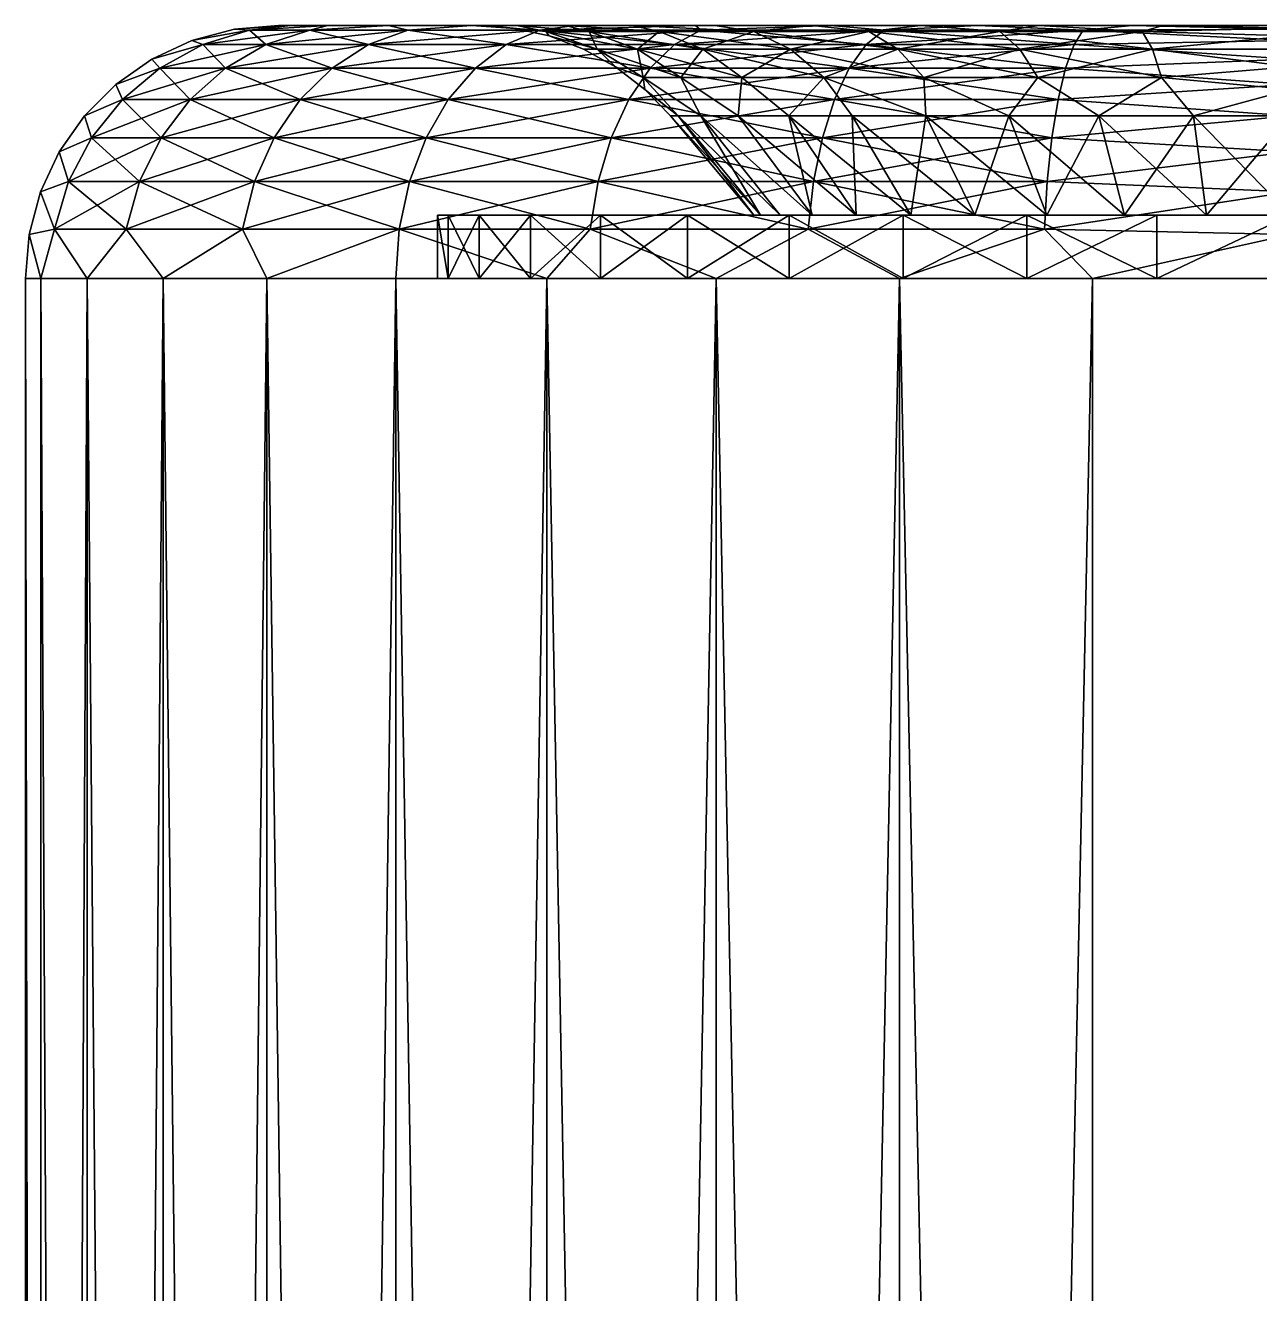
# Model space of a CAD drawing. Extents: x -1.32 to 1.32, y 0 to 4.8.
# Drawn here: x -1.325 to -1.1299, y 4.2995 to 4.5 of the extents above; entities that cross this region are included whole.
import ezdxf

# ---------------------------------------------------------------- set-up
doc = ezdxf.new("R2010")
doc.units = 0
doc.layers.add('_ncl1_2', color=23, linetype='CONTINUOUS')
doc.layers.add('_ncl1_3', color=250, linetype='CONTINUOUS')

msp = doc.modelspace()

# ---------------------------------------------------------------- meshes
at = {"layer": '_ncl1_2', "color": 23}
mesh = msp.add_polyface(dxfattribs=at)
corners = [(-1.285, 4.5, -0.66), (-1.291946, 4.499392, -0.66), (-1.28303, 4.5, -0.68503), (-1.298681, 4.497588, -0.66), (-1.305, 4.494641, -0.66), (-1.296939, 4.496955, -0.694201), (-1.289579, 4.499231, -0.692737), (-1.310712, 4.490642, -0.66), (-1.303721, 4.493259, -0.69555), (-1.315642, 4.485712, -0.66), (-1.309666, 4.488284, -0.696732), (-1.28003, 4.499231, -0.724216), (-1.286963, 4.496955, -0.727087), (-1.293352, 4.493259, -0.729734), (-1.298952, 4.488284, -0.732053), (-1.276513, 4.493259, -0.761238), (-1.281553, 4.488284, -0.764605), (-1.291946, 4.499392, 0.66), (-1.298681, 4.497588, 0.66), (-1.305, 4.494641, 0.66), (-1.310712, 4.490642, 0.66), (-1.315642, 4.485712, 0.66), (-1.285, 4.5, 0.66), (-1.28303, 4.5, 0.68503), (-1.289579, 4.499231, 0.692737), (-1.296939, 4.496955, 0.694201), (-1.303721, 4.493259, 0.69555), (-1.309666, 4.488284, 0.696732), (-1.286963, 4.496955, 0.727087), (-1.276513, 4.493259, 0.761238), (-1.293352, 4.493259, 0.729734), (-1.281553, 4.488284, 0.764605), (-1.298952, 4.488284, 0.732053), (-1.28003, 4.499231, 0.724216)]
mesh.append_faces([[corners[k] for k in face] for face in [(0, 1, 2), (3, 4, 5), (2, 1, 6), (6, 3, 5), (4, 7, 8), (5, 4, 8), (1, 3, 6), (7, 9, 10), (8, 7, 10), (5, 11, 6), (11, 5, 12), (8, 12, 5), (12, 8, 13), (10, 13, 8), (13, 10, 14), (14, 15, 13), (15, 14, 16), (1, 0, 17), (3, 1, 18), (4, 3, 19), (7, 4, 20), (21, 7, 20), (20, 4, 19), (19, 3, 18), (18, 1, 17), (17, 0, 22), (17, 22, 23), (24, 17, 23), (19, 18, 25), (20, 19, 26), (21, 20, 27), (25, 18, 24), (27, 20, 26), (18, 17, 24), (26, 19, 25), (28, 29, 30), (30, 31, 32), (28, 24, 33), (24, 28, 25), (30, 25, 28), (25, 30, 26), (32, 26, 30), (26, 32, 27)]], dxfattribs={"color": 23})
mesh = msp.add_polyface(dxfattribs=at)
corners = [(-1.252068, 4.5, 0.680126), (-1.277169, 4.5, 0.709443), (-1.28303, 4.5, 0.68503), (-1.28303, 4.5, -0.68503), (-1.247356, 4.5, -0.699756), (-1.252068, 4.5, -0.680126), (-1.285, 4.5, -0.66), (-1.253652, 4.5, -0.66), (-1.253652, 4.5, 0.66), (-1.23963, 4.5, -0.718407), (-1.277169, 4.5, -0.709443), (-1.267561, 4.5, -0.732638), (-1.247356, 4.5, 0.699756), (-1.285, 4.5, 0.66), (-1.267561, 4.5, 0.732638), (-1.254443, 4.5, -0.754046), (-1.264524, 4.499231, -0.753227), (-1.28003, 4.499231, -0.724216), (-1.243655, 4.499231, -0.778655), (-1.289579, 4.499231, -0.692737), (-1.286963, 4.496955, -0.727087), (-1.270763, 4.496955, -0.757396), (-1.248961, 4.496955, -0.783961), (-1.293352, 4.493259, -0.729734), (-1.276513, 4.493259, -0.761238), (-1.253851, 4.493259, -0.788851), (-1.281553, 4.488284, -0.764605), (-1.258137, 4.488284, -0.793137), (-1.289579, 4.499231, 0.692737), (-1.28003, 4.499231, 0.724216), (-1.264524, 4.499231, 0.753227), (-1.254443, 4.5, 0.754046), (-1.243655, 4.499231, 0.778655), (-1.248961, 4.496955, 0.783961), (-1.270763, 4.496955, 0.757396), (-1.286963, 4.496955, 0.727087), (-1.253851, 4.493259, 0.788851), (-1.276513, 4.493259, 0.761238), (-1.258137, 4.488284, 0.793137), (-1.281553, 4.488284, 0.764605), (-1.293352, 4.493259, 0.729734)]
mesh.append_faces([[corners[k] for k in face] for face in [(0, 1, 2), (3, 4, 5), (6, 5, 7), (6, 7, 8), (9, 4, 10), (5, 6, 3), (4, 3, 10), (9, 10, 11), (0, 12, 1), (8, 0, 2), (6, 8, 13), (12, 14, 1), (8, 2, 13), (15, 11, 16), (11, 10, 17), (18, 15, 16), (10, 3, 19), (16, 11, 17), (17, 10, 19), (20, 16, 17), (16, 20, 21), (21, 18, 16), (18, 21, 22), (23, 21, 20), (21, 23, 24), (24, 22, 21), (22, 24, 25), (26, 25, 24), (25, 26, 27), (28, 1, 29), (29, 14, 30), (1, 14, 29), (2, 1, 28), (14, 31, 30), (30, 31, 32), (30, 33, 34), (34, 29, 30), (29, 34, 35), (36, 34, 33), (34, 36, 37), (38, 37, 36), (37, 38, 39), (37, 35, 34), (39, 40, 37)]], dxfattribs={"color": 23})
mesh = msp.add_polyface(dxfattribs=at)
corners = [(-1.229082, 4.5, -0.73562), (-1.23963, 4.5, -0.718407), (-1.267561, 4.5, -0.732638), (-1.254443, 4.5, -0.754046), (-1.215971, 4.5, -0.750971), (-1.238137, 4.5, -0.773137), (-1.23963, 4.5, 0.718407), (-1.229082, 4.5, 0.73562), (-1.254443, 4.5, 0.754046), (-1.247356, 4.5, 0.699756), (-1.267561, 4.5, 0.732638), (-1.238137, 4.5, 0.773137), (-1.243655, 4.499231, -0.778655), (-1.248961, 4.496955, -0.783961), (-1.218227, 4.499231, -0.799524), (-1.253851, 4.493259, -0.788851), (-1.222396, 4.496955, -0.805763), (-1.258137, 4.488284, -0.793137), (-1.226238, 4.493259, -0.811513), (-1.229605, 4.488284, -0.816553), (-1.243655, 4.499231, 0.778655), (-1.222396, 4.496955, 0.805763), (-1.248961, 4.496955, 0.783961), (-1.226238, 4.493259, 0.811513), (-1.253851, 4.493259, 0.788851), (-1.229605, 4.488284, 0.816553), (-1.258137, 4.488284, 0.793137), (-1.264524, 4.499231, 0.753227), (-1.247356, 4.5, -0.699756), (-1.235861, 4.499052, -0.70592), (-1.253652, 4.5, -0.66), (-1.252068, 4.5, -0.680126), (-1.247855, 4.499578, -0.66), (-1.242689, 4.499052, -0.68341), (-1.2346, 4.496252, -0.681801), (-1.236748, 4.496252, -0.66), (-1.24218, 4.49832, -0.66), (-1.228241, 4.496252, -0.702764), (-1.231672, 4.49342, -0.66), (-1.236748, 4.496252, 0.66), (-1.24218, 4.49832, 0.66), (-1.247855, 4.499578, 0.66), (-1.253652, 4.5, 0.66), (-1.2346, 4.496252, 0.681801), (-1.242689, 4.499052, 0.68341), (-1.252068, 4.5, 0.680126), (-1.235861, 4.499052, 0.70592)]
mesh.append_faces([[corners[k] for k in face] for face in [(0, 1, 2), (0, 2, 3), (4, 3, 5), (6, 7, 8), (9, 6, 10), (7, 11, 8), (6, 8, 10), (12, 5, 3), (13, 14, 12), (15, 16, 13), (17, 18, 15), (18, 17, 19), (8, 11, 20), (20, 21, 22), (22, 23, 24), (25, 24, 23), (24, 25, 26), (22, 27, 20), (28, 1, 29), (30, 31, 32), (32, 31, 33), (33, 28, 29), (34, 35, 36), (36, 32, 33), (31, 28, 33), (34, 36, 33), (33, 37, 34), (37, 33, 29), (35, 38, 39), (36, 35, 40), (32, 36, 41), (30, 32, 42), (42, 32, 41), (41, 36, 40), (40, 35, 39), (40, 39, 43), (41, 40, 44), (42, 41, 45), (45, 41, 44), (9, 45, 44), (46, 9, 44), (44, 40, 43), (6, 9, 46), (43, 46, 44)]], dxfattribs={"color": 23})
mesh = msp.add_polyface(dxfattribs=at)
corners = [(-1.215971, 4.5, -0.750971), (-1.229082, 4.5, -0.73562), (-1.254443, 4.5, -0.754046), (-1.229082, 4.5, 0.73562), (-1.215971, 4.5, 0.750971), (-1.238137, 4.5, 0.773137), (-1.219046, 4.5, 0.789443), (-1.219046, 4.5, -0.789443), (-1.238137, 4.5, -0.773137), (-1.243655, 4.499231, -0.778655), (-1.218227, 4.499231, -0.799524), (-1.248961, 4.496955, -0.783961), (-1.222396, 4.496955, -0.805763), (-1.253851, 4.493259, -0.788851), (-1.226238, 4.493259, -0.811513), (-1.243655, 4.499231, 0.778655), (-1.218227, 4.499231, 0.799524), (-1.222396, 4.496955, 0.805763), (-1.226238, 4.493259, 0.811513), (-1.248961, 4.496955, 0.783961), (-1.224772, 4.499052, -0.726665), (-1.209849, 4.499052, -0.744849), (-1.231672, 4.49342, -0.66), (-1.236748, 4.496252, -0.66), (-1.2346, 4.496252, -0.681801), (-1.221804, 4.485712, -0.675332), (-1.22706, 4.489881, -0.66), (-1.227298, 4.491734, -0.680348), (-1.221362, 4.491734, -0.699915), (-1.218214, 4.485712, -0.690287), (-1.23963, 4.5, -0.718407), (-1.235861, 4.499052, -0.70592), (-1.228241, 4.496252, -0.702764), (-1.211724, 4.491734, -0.717947), (-1.217915, 4.496252, -0.722084), (-1.223011, 4.485712, -0.66), (-1.22706, 4.489881, 0.66), (-1.231672, 4.49342, 0.66), (-1.236748, 4.496252, 0.66), (-1.227298, 4.491734, 0.680348), (-1.221804, 4.485712, 0.675332), (-1.2346, 4.496252, 0.681801), (-1.209849, 4.499052, 0.744849), (-1.224772, 4.499052, 0.726665), (-1.218214, 4.485712, 0.690287), (-1.221362, 4.491734, 0.699915), (-1.23963, 4.5, 0.718407), (-1.235861, 4.499052, 0.70592), (-1.217915, 4.496252, 0.722084), (-1.228241, 4.496252, 0.702764)]
mesh.append_faces([[corners[k] for k in face] for face in [(0, 1, 2), (3, 4, 5), (4, 6, 5), (7, 8, 9), (10, 7, 9), (10, 11, 12), (12, 13, 14), (15, 5, 6), (15, 6, 16), (17, 15, 16), (18, 19, 17), (20, 1, 21), (22, 23, 24), (25, 26, 27), (27, 22, 24), (26, 22, 27), (28, 29, 27), (30, 1, 20), (31, 30, 20), (24, 28, 27), (28, 24, 32), (32, 33, 28), (33, 32, 34), (31, 34, 32), (34, 31, 20), (26, 35, 36), (22, 26, 37), (38, 22, 37), (37, 26, 36), (39, 36, 40), (37, 36, 39), (38, 37, 41), (42, 3, 43), (41, 37, 39), (39, 44, 45), (40, 44, 39), (3, 46, 43), (43, 46, 47), (45, 48, 49), (49, 39, 45), (39, 49, 41), (43, 49, 48), (49, 43, 47), (47, 41, 49)]], dxfattribs={"color": 23})
mesh = msp.add_polyface(dxfattribs=at)
corners = [(-1.20062, 4.5, -0.764082), (-1.215971, 4.5, -0.750971), (-1.238137, 4.5, -0.773137), (-1.183407, 4.5, -0.77463), (-1.219046, 4.5, -0.789443), (-1.197638, 4.5, -0.802561), (-1.215971, 4.5, 0.750971), (-1.20062, 4.5, 0.764082), (-1.219046, 4.5, 0.789443), (-1.197638, 4.5, 0.802561), (-1.189216, 4.499231, -0.81503), (-1.218227, 4.499231, -0.799524), (-1.222396, 4.496955, -0.805763), (-1.192087, 4.496955, -0.821963), (-1.226238, 4.493259, -0.811513), (-1.194734, 4.493259, -0.828352), (-1.229605, 4.488284, -0.816553), (-1.197053, 4.488284, -0.833952), (-1.218227, 4.499231, 0.799524), (-1.189216, 4.499231, 0.81503), (-1.192087, 4.496955, 0.821963), (-1.222396, 4.496955, 0.805763), (-1.194734, 4.493259, 0.828352), (-1.226238, 4.493259, 0.811513), (-1.197053, 4.488284, 0.833952), (-1.229605, 4.488284, 0.816553), (-1.209849, 4.499052, -0.744849), (-1.191665, 4.499052, -0.759772), (-1.229082, 4.5, -0.73562), (-1.198753, 4.491734, -0.733753), (-1.204292, 4.485712, -0.717609), (-1.211724, 4.491734, -0.717947), (-1.212328, 4.485712, -0.704496), (-1.221362, 4.491734, -0.699915), (-1.217915, 4.496252, -0.722084), (-1.204017, 4.496252, -0.739017), (-1.224772, 4.499052, -0.726665), (-1.187084, 4.496252, -0.752915), (-1.191665, 4.499052, 0.759772), (-1.209849, 4.499052, 0.744849), (-1.229082, 4.5, 0.73562), (-1.218214, 4.485712, 0.690287), (-1.212328, 4.485712, 0.704496), (-1.221362, 4.491734, 0.699915), (-1.204292, 4.485712, 0.717609), (-1.211724, 4.491734, 0.717947), (-1.198753, 4.491734, 0.733753), (-1.204017, 4.496252, 0.739017), (-1.217915, 4.496252, 0.722084), (-1.224772, 4.499052, 0.726665)]
mesh.append_faces([[corners[k] for k in face] for face in [(0, 1, 2), (3, 0, 4), (0, 2, 4), (3, 4, 5), (6, 7, 8), (7, 9, 8), (10, 5, 11), (5, 4, 11), (12, 10, 11), (10, 12, 13), (14, 13, 12), (13, 14, 15), (16, 15, 14), (15, 16, 17), (8, 9, 18), (18, 9, 19), (18, 20, 21), (22, 21, 20), (21, 22, 23), (24, 23, 22), (23, 24, 25), (26, 0, 27), (1, 26, 28), (1, 0, 26), (29, 30, 31), (31, 32, 33), (34, 29, 31), (29, 34, 35), (36, 35, 34), (35, 36, 26), (26, 37, 35), (38, 7, 39), (6, 39, 7), (6, 40, 39), (41, 42, 43), (42, 44, 45), (43, 42, 45), (45, 44, 46), (47, 38, 39), (47, 45, 46), (45, 47, 48), (48, 43, 45), (39, 48, 47), (48, 39, 49)]], dxfattribs={"color": 23})
mesh = msp.add_polyface(dxfattribs=at)
corners = [(-1.20062, 4.5, 0.764082), (-1.183407, 4.5, 0.77463), (-1.197638, 4.5, 0.802561), (-1.164756, 4.5, 0.782356), (-1.174443, 4.5, 0.812169), (-1.164756, 4.5, -0.782356), (-1.183407, 4.5, -0.77463), (-1.197638, 4.5, -0.802561), (-1.174443, 4.5, -0.812169), (-1.157737, 4.499231, -0.824579), (-1.189216, 4.499231, -0.81503), (-1.192087, 4.496955, -0.821963), (-1.194734, 4.493259, -0.828352), (-1.159201, 4.496955, -0.831939), (-1.197053, 4.488284, -0.833952), (-1.16055, 4.493259, -0.838721), (-1.161732, 4.488284, -0.844666), (-1.189216, 4.499231, 0.81503), (-1.157737, 4.499231, 0.824579), (-1.159201, 4.496955, 0.831939), (-1.192087, 4.496955, 0.821963), (-1.16055, 4.493259, 0.838721), (-1.194734, 4.493259, 0.828352), (-1.161732, 4.488284, 0.844666), (-1.197053, 4.488284, 0.833952), (-1.218227, 4.499231, 0.799524), (-1.164915, 4.491734, -0.756362), (-1.169496, 4.485712, -0.747328), (-1.182947, 4.491734, -0.746724), (-1.182609, 4.485712, -0.739292), (-1.198753, 4.491734, -0.733753), (-1.20062, 4.5, -0.764082), (-1.191665, 4.499052, -0.759772), (-1.17092, 4.499052, -0.770861), (-1.204017, 4.496252, -0.739017), (-1.187084, 4.496252, -0.752915), (-1.167764, 4.496252, -0.763241), (-1.209849, 4.499052, -0.744849), (-1.17092, 4.499052, 0.770861), (-1.194304, 4.485712, 0.729304), (-1.182609, 4.485712, 0.739292), (-1.198753, 4.491734, 0.733753), (-1.169496, 4.485712, 0.747328), (-1.182947, 4.491734, 0.746724), (-1.164915, 4.491734, 0.756362), (-1.191665, 4.499052, 0.759772), (-1.167764, 4.496252, 0.763241), (-1.187084, 4.496252, 0.752915), (-1.204017, 4.496252, 0.739017)]
mesh.append_faces([[corners[k] for k in face] for face in [(0, 1, 2), (1, 3, 4), (5, 6, 7), (5, 7, 8), (1, 4, 2), (9, 8, 10), (8, 7, 10), (11, 9, 10), (12, 13, 11), (14, 15, 12), (15, 14, 16), (2, 4, 17), (17, 4, 18), (17, 19, 20), (20, 21, 22), (23, 22, 21), (22, 23, 24), (20, 25, 17), (26, 27, 28), (28, 29, 30), (31, 6, 32), (32, 6, 33), (6, 5, 33), (34, 28, 30), (28, 34, 35), (35, 26, 28), (26, 35, 36), (35, 37, 32), (32, 36, 35), (36, 32, 33), (3, 1, 38), (39, 40, 41), (40, 42, 43), (41, 40, 43), (43, 42, 44), (1, 0, 45), (38, 1, 45), (46, 43, 44), (43, 46, 47), (47, 41, 43), (41, 47, 48), (38, 47, 46), (47, 38, 45), (45, 48, 47)]], dxfattribs={"color": 23})
mesh = msp.add_polyface(dxfattribs=at)
corners = [(-1.164756, 4.5, 0.782356), (-1.145126, 4.5, 0.787068), (-1.15003, 4.5, 0.81803), (-1.145126, 4.5, -0.787068), (-1.164756, 4.5, -0.782356), (-1.174443, 4.5, -0.812169), (-1.125, 4.5, -0.788652), (-1.15003, 4.5, -0.81803), (-1.125, 4.5, 0.82), (-1.174443, 4.5, 0.812169), (-1.157737, 4.499231, -0.824579), (-1.125, 4.499392, -0.826946), (-1.125, 4.485712, -0.850642), (-1.125, 4.490642, -0.845712), (-1.161732, 4.488284, -0.844666), (-1.159201, 4.496955, -0.831939), (-1.125, 4.497588, -0.833681), (-1.16055, 4.493259, -0.838721), (-1.125, 4.494641, -0.84), (-1.192087, 4.496955, -0.821963), (-1.194734, 4.493259, -0.828352), (-1.125, 4.499392, 0.826946), (-1.157737, 4.499231, 0.824579), (-1.125, 4.497588, 0.833681), (-1.159201, 4.496955, 0.831939), (-1.125, 4.494641, 0.84), (-1.16055, 4.493259, 0.838721), (-1.125, 4.490642, 0.845712), (-1.125, 4.485712, 0.850642), (-1.161732, 4.488284, 0.844666), (-1.189216, 4.499231, 0.81503), (-1.192087, 4.496955, 0.821963), (-1.125, 4.499578, -0.782855), (-1.14841, 4.499052, -0.777689), (-1.146801, 4.496252, -0.7696), (-1.125, 4.49342, -0.766672), (-1.145348, 4.491734, -0.762298), (-1.17092, 4.499052, -0.770861), (-1.125, 4.49832, -0.77718), (-1.155287, 4.485712, -0.753214), (-1.164915, 4.491734, -0.756362), (-1.167764, 4.496252, -0.763241), (-1.125, 4.499578, 0.782855), (-1.14841, 4.499052, 0.777689), (-1.17092, 4.499052, 0.770861), (-1.145348, 4.491734, 0.762298), (-1.125, 4.49342, 0.766672), (-1.146801, 4.496252, 0.7696), (-1.169496, 4.485712, 0.747328), (-1.155287, 4.485712, 0.753214), (-1.164915, 4.491734, 0.756362), (-1.140332, 4.485712, 0.756804), (-1.125, 4.49832, 0.77718), (-1.167764, 4.496252, 0.763241)]
mesh.append_faces([[corners[k] for k in face] for face in [(0, 1, 2), (3, 4, 5), (6, 3, 7), (3, 5, 7), (1, 8, 2), (0, 2, 9), (10, 11, 7), (12, 13, 14), (15, 16, 10), (14, 13, 17), (17, 18, 15), (7, 5, 10), (10, 19, 15), (15, 20, 17), (2, 21, 22), (22, 23, 24), (24, 25, 26), (9, 2, 22), (27, 28, 29), (26, 27, 29), (24, 30, 22), (26, 31, 24), (3, 32, 33), (34, 35, 36), (4, 3, 33), (37, 4, 33), (33, 38, 34), (36, 39, 40), (41, 36, 40), (36, 41, 34), (37, 34, 41), (34, 37, 33), (42, 1, 43), (43, 0, 44), (45, 46, 47), (48, 49, 50), (49, 51, 45), (50, 49, 45), (1, 0, 43), (47, 52, 43), (47, 50, 45), (50, 47, 53), (43, 53, 47), (53, 43, 44)]], dxfattribs={"color": 23})
mesh = msp.add_polyface(dxfattribs=at)
corners = [(1.125, 4.5, -0.788652), (-1.125, 4.5, -0.788652), (-1.125, 4.5, -0.82), (-1.15003, 4.5, -0.81803), (-1.145126, 4.5, 0.787068), (-1.125, 4.5, 0.788652), (-1.125, 4.5, 0.82), (1.125, 4.5, 0.82), (-1.125, 4.485712, -0.850642), (1.125, 4.490642, -0.845712), (-1.125, 4.490642, -0.845712), (1.125, 4.494641, -0.84), (-1.125, 4.494641, -0.84), (1.125, 4.497588, -0.833681), (-1.125, 4.497588, -0.833681), (1.125, 4.499392, -0.826946), (-1.125, 4.499392, -0.826946), (1.125, 4.5, -0.82), (-1.159201, 4.496955, -0.831939), (-1.16055, 4.493259, -0.838721), (-1.157737, 4.499231, -0.824579), (1.125, 4.499392, 0.826946), (-1.125, 4.499392, 0.826946), (1.125, 4.497588, 0.833681), (-1.125, 4.497588, 0.833681), (1.125, 4.494641, 0.84), (-1.125, 4.494641, 0.84), (1.125, 4.490642, 0.845712), (-1.125, 4.490642, 0.845712), (-1.159201, 4.496955, 0.831939), (-1.15003, 4.5, 0.81803), (-1.16055, 4.493259, 0.838721), (-1.157737, 4.499231, 0.824579), (1.125, 4.499578, -0.782855), (-1.125, 4.499578, -0.782855), (1.125, 4.49832, -0.77718), (-1.125, 4.49832, -0.77718), (1.125, 4.496252, -0.771748), (-1.125, 4.496252, -0.771748), (1.125, 4.49342, -0.766672), (-1.125, 4.49342, -0.766672), (1.125, 4.489881, -0.76206), (-1.125, 4.489881, -0.76206), (-1.145348, 4.491734, -0.762298), (-1.140332, 4.485712, -0.756804), (-1.146801, 4.496252, -0.7696), (-1.14841, 4.499052, -0.777689), (-1.145126, 4.5, -0.787068), (-1.125, 4.485712, 0.758011), (1.125, 4.489881, 0.76206), (-1.125, 4.489881, 0.76206), (1.125, 4.49342, 0.766672), (-1.125, 4.49342, 0.766672), (1.125, 4.496252, 0.771748), (-1.125, 4.496252, 0.771748), (1.125, 4.49832, 0.77718), (-1.125, 4.49832, 0.77718), (1.125, 4.499578, 0.782855), (-1.125, 4.499578, 0.782855), (1.125, 4.5, 0.788652), (-1.146801, 4.496252, 0.7696), (-1.140332, 4.485712, 0.756804), (-1.145348, 4.491734, 0.762298), (-1.14841, 4.499052, 0.777689)]
mesh.append_faces([[corners[k] for k in face] for face in [(0, 1, 2), (1, 3, 2), (4, 5, 6), (5, 7, 6), (8, 9, 10), (10, 11, 12), (12, 13, 14), (14, 15, 16), (16, 17, 2), (16, 2, 3), (12, 14, 18), (10, 12, 19), (14, 16, 20), (6, 21, 22), (22, 23, 24), (24, 25, 26), (26, 27, 28), (24, 26, 29), (6, 22, 30), (26, 28, 31), (22, 24, 32), (1, 33, 34), (34, 35, 36), (36, 37, 38), (38, 39, 40), (40, 41, 42), (43, 42, 44), (40, 42, 43), (36, 38, 45), (34, 36, 46), (1, 34, 47), (38, 40, 45), (48, 49, 50), (50, 51, 52), (52, 53, 54), (54, 55, 56), (56, 57, 58), (58, 59, 5), (5, 4, 58), (60, 54, 56), (52, 54, 60), (61, 50, 62), (50, 52, 62), (56, 58, 63)]], dxfattribs={"color": 23})
mesh = msp.add_polyface(dxfattribs=at)
corners = [(-1.285689, 4.482223, -0.767369), (-1.258137, 4.488284, -0.793137), (-1.281553, 4.488284, -0.764605), (-1.261655, 4.482223, -0.796655), (-1.288762, 4.475307, -0.769422), (-1.264268, 4.475307, -0.799268), (-1.290655, 4.467804, -0.770687), (-1.265878, 4.467804, -0.800878), (-1.229605, 4.488284, -0.816553), (-1.232369, 4.482223, -0.820689), (-1.234422, 4.475307, -0.823762), (-1.197053, 4.488284, -0.833952), (-1.198957, 4.482223, -0.838548), (-1.235687, 4.467804, -0.825655), (-1.200371, 4.475307, -0.841963), (-1.229605, 4.488284, 0.816553), (-1.198957, 4.482223, 0.838548), (-1.232369, 4.482223, 0.820689), (-1.200371, 4.475307, 0.841963), (-1.234422, 4.475307, 0.823762), (-1.258137, 4.488284, 0.793137), (-1.261655, 4.482223, 0.796655), (-1.264268, 4.475307, 0.799268), (-1.201243, 4.467804, 0.844066), (-1.235687, 4.467804, 0.825655), (-1.265878, 4.467804, 0.800878), (-1.281553, 4.488284, 0.764605), (-1.285689, 4.482223, 0.767369), (-1.288762, 4.475307, 0.769422), (-1.208783, 4.47, -0.67327), (-1.223011, 4.485712, -0.66), (-1.221804, 4.485712, -0.675332), (-1.205675, 4.47, -0.686213), (-1.218214, 4.485712, -0.690287), (-1.208783, 4.47, 0.67327), (-1.218214, 4.485712, 0.690287), (-1.221804, 4.485712, 0.675332), (-1.209827, 4.47, 0.66), (-1.223011, 4.485712, 0.66), (-1.209827, 4.47, -0.66), (-1.22706, 4.489881, -0.66), (-1.212328, 4.485712, -0.704496), (-1.221362, 4.491734, -0.699915), (-1.227298, 4.491734, -0.680348), (-1.22706, 4.489881, 0.66), (-1.253228, 4.47, 0.701664), (-1.245132, 4.47, 0.72121), (-1.200581, 4.47, 0.698511), (-1.258167, 4.47, 0.681092), (-1.205675, 4.47, 0.686213), (-1.259827, 4.47, 0.66)]
mesh.append_faces([[corners[k] for k in face] for face in [(0, 1, 2), (1, 0, 3), (3, 4, 5), (5, 6, 7), (3, 8, 1), (8, 3, 9), (5, 9, 3), (9, 5, 10), (9, 11, 8), (10, 12, 9), (7, 10, 5), (10, 7, 13), (13, 14, 10), (15, 16, 17), (17, 18, 19), (17, 20, 15), (20, 17, 21), (19, 21, 17), (21, 19, 22), (19, 23, 24), (24, 22, 19), (22, 24, 25), (21, 26, 20), (26, 21, 27), (22, 27, 21), (25, 28, 22), (29, 30, 31), (32, 31, 33), (34, 35, 36), (37, 36, 38), (39, 37, 38), (39, 38, 30), (30, 40, 31), (41, 33, 42), (33, 31, 43), (44, 30, 38), (44, 38, 36), (45, 46, 47), (48, 45, 49), (50, 48, 34), (45, 47, 49), (48, 49, 34), (39, 50, 37), (50, 34, 37)]], dxfattribs={"color": 23})
mesh = msp.add_polyface(dxfattribs=at)
corners = [(-1.197053, 4.488284, -0.833952), (-1.232369, 4.482223, -0.820689), (-1.198957, 4.482223, -0.838548), (-1.234422, 4.475307, -0.823762), (-1.200371, 4.475307, -0.841963), (-1.235687, 4.467804, -0.825655), (-1.201243, 4.467804, -0.844066), (-1.161732, 4.488284, -0.844666), (-1.162703, 4.482223, -0.849545), (-1.163424, 4.475307, -0.853171), (-1.163868, 4.467804, -0.855403), (-1.197053, 4.488284, 0.833952), (-1.162703, 4.482223, 0.849545), (-1.198957, 4.482223, 0.838548), (-1.163424, 4.475307, 0.853171), (-1.200371, 4.475307, 0.841963), (-1.163868, 4.467804, 0.855403), (-1.201243, 4.467804, 0.844066), (-1.229605, 4.488284, 0.816553), (-1.232369, 4.482223, 0.820689), (-1.234422, 4.475307, 0.823762), (-1.17486, 4.47, -0.728626), (-1.184982, 4.47, -0.719982), (-1.194304, 4.485712, -0.729304), (-1.193626, 4.47, -0.70986), (-1.204292, 4.485712, -0.717609), (-1.200581, 4.47, -0.698511), (-1.212328, 4.485712, -0.704496), (-1.205675, 4.47, -0.686213), (-1.218214, 4.485712, -0.690287), (-1.208783, 4.47, -0.67327), (-1.221804, 4.485712, -0.675332), (-1.209827, 4.47, -0.66), (-1.223011, 4.485712, -0.66), (-1.182609, 4.485712, -0.739292), (-1.208783, 4.47, 0.67327), (-1.205675, 4.47, 0.686213), (-1.218214, 4.485712, 0.690287), (-1.200581, 4.47, 0.698511), (-1.193626, 4.47, 0.70986), (-1.204292, 4.485712, 0.717609), (-1.184982, 4.47, 0.719982), (-1.194304, 4.485712, 0.729304), (-1.17486, 4.47, 0.728626), (-1.182609, 4.485712, 0.739292), (-1.209827, 4.47, 0.66), (-1.221804, 4.485712, 0.675332), (-1.169496, 4.485712, 0.747328), (-1.212328, 4.485712, 0.704496), (-1.198753, 4.491734, -0.733753), (-1.169496, 4.485712, -0.747328), (-1.182947, 4.491734, -0.746724), (-1.211724, 4.491734, -0.717947), (-1.198753, 4.491734, 0.733753), (-1.204249, 4.47, 0.769077), (-1.163511, 4.47, 0.735581), (-1.220337, 4.47, 0.755337), (-1.234077, 4.47, 0.739249), (-1.245132, 4.47, 0.72121)]
mesh.append_faces([[corners[k] for k in face] for face in [(0, 1, 2), (2, 3, 4), (4, 5, 6), (2, 7, 0), (4, 8, 2), (6, 9, 4), (9, 6, 10), (11, 12, 13), (13, 14, 15), (16, 15, 14), (15, 16, 17), (13, 18, 11), (15, 19, 13), (17, 20, 15), (21, 22, 23), (22, 24, 25), (24, 26, 27), (26, 28, 29), (28, 30, 31), (30, 32, 33), (26, 29, 27), (24, 27, 25), (22, 25, 23), (21, 23, 34), (35, 36, 37), (38, 39, 40), (39, 41, 42), (41, 43, 44), (45, 35, 46), (43, 47, 44), (41, 44, 42), (39, 42, 40), (38, 40, 48), (37, 36, 38), (38, 48, 37), (34, 23, 49), (50, 34, 51), (23, 25, 49), (25, 27, 52), (40, 42, 53), (54, 55, 43), (56, 43, 41), (57, 41, 39), (58, 39, 38)]], dxfattribs={"color": 23})
mesh = msp.add_polyface(dxfattribs=at)
corners = [(-1.125, 4.466946, -0.859392), (1.125, 4.473681, -0.857588), (-1.125, 4.473681, -0.857588), (1.125, 4.48, -0.854641), (-1.125, 4.48, -0.854641), (1.125, 4.485712, -0.850642), (-1.125, 4.485712, -0.850642), (-1.163424, 4.475307, -0.853171), (-1.163868, 4.467804, -0.855403), (-1.162703, 4.482223, -0.849545), (-1.161732, 4.488284, -0.844666), (-1.198957, 4.482223, -0.838548), (-1.200371, 4.475307, -0.841963), (-1.125, 4.490642, 0.845712), (1.125, 4.485712, 0.850642), (-1.125, 4.485712, 0.850642), (1.125, 4.48, 0.854641), (-1.125, 4.48, 0.854641), (1.125, 4.473681, 0.857588), (-1.125, 4.473681, 0.857588), (-1.162703, 4.482223, 0.849545), (-1.163424, 4.475307, 0.853171), (-1.161732, 4.488284, 0.844666), (-1.163868, 4.467804, 0.855403), (-1.197053, 4.488284, 0.833952), (-1.198957, 4.482223, 0.838548), (-1.151213, 4.47, -0.740675), (-1.163511, 4.47, -0.735581), (-1.169496, 4.485712, -0.747328), (-1.17486, 4.47, -0.728626), (-1.182609, 4.485712, -0.739292), (-1.13827, 4.47, -0.743783), (-1.155287, 4.485712, -0.753214), (-1.125, 4.47, -0.744827), (-1.140332, 4.485712, -0.756804), (-1.125, 4.485712, -0.758011), (1.125, 4.47, -0.744827), (-1.125, 4.47, 0.744827), (1.125, 4.485712, 0.758011), (-1.125, 4.485712, 0.758011), (-1.17486, 4.47, 0.728626), (-1.163511, 4.47, 0.735581), (-1.169496, 4.485712, 0.747328), (-1.151213, 4.47, 0.740675), (-1.155287, 4.485712, 0.753214), (-1.13827, 4.47, 0.743783), (-1.140332, 4.485712, 0.756804), (-1.125, 4.489881, -0.76206), (1.125, 4.485712, -0.758011), (-1.164915, 4.491734, -0.756362), (-1.145348, 4.491734, -0.762298), (-1.125, 4.489881, 0.76206), (-1.166664, 4.47, 0.788228), (-1.18621, 4.47, 0.780132)]
mesh.append_faces([[corners[k] for k in face] for face in [(0, 1, 2), (2, 3, 4), (4, 5, 6), (2, 4, 7), (8, 2, 7), (4, 6, 9), (7, 4, 9), (9, 6, 10), (10, 11, 9), (9, 12, 7), (13, 14, 15), (15, 16, 17), (17, 18, 19), (15, 17, 20), (17, 19, 21), (22, 15, 20), (20, 17, 21), (21, 19, 23), (20, 24, 22), (21, 25, 20), (26, 27, 28), (27, 29, 30), (31, 26, 32), (33, 31, 34), (27, 30, 28), (26, 28, 32), (31, 32, 34), (33, 34, 35), (36, 33, 35), (37, 38, 39), (40, 41, 42), (41, 43, 44), (43, 45, 46), (45, 37, 39), (45, 39, 46), (43, 46, 44), (41, 44, 42), (47, 48, 35), (47, 35, 34), (32, 28, 49), (34, 32, 50), (39, 51, 46), (52, 45, 43), (53, 43, 41)]], dxfattribs={"color": 23})
mesh = msp.add_polyface(dxfattribs=at)
corners = [(-1.315642, 4.485712, -0.66), (-1.319641, 4.48, -0.66), (-1.314545, 4.482223, -0.697703), (-1.322588, 4.473681, -0.66), (-1.318171, 4.475307, -0.698424), (-1.309666, 4.488284, -0.696732), (-1.320403, 4.467804, -0.698868), (-1.298952, 4.488284, -0.732053), (-1.303548, 4.482223, -0.733957), (-1.306963, 4.475307, -0.735371), (-1.309066, 4.467804, -0.736243), (-1.281553, 4.488284, -0.764605), (-1.285689, 4.482223, -0.767369), (-1.288762, 4.475307, -0.769422), (-1.261655, 4.482223, -0.796655), (-1.290655, 4.467804, -0.770687), (-1.264268, 4.475307, -0.799268), (-1.310712, 4.490642, -0.66), (-1.315642, 4.485712, 0.66), (-1.319641, 4.48, 0.66), (-1.322588, 4.473681, 0.66), (-1.324392, 4.466946, 0.66), (-1.318171, 4.475307, 0.698424), (-1.320403, 4.467804, 0.698868), (-1.314545, 4.482223, 0.697703), (-1.309666, 4.488284, 0.696732), (-1.285689, 4.482223, 0.767369), (-1.264268, 4.475307, 0.799268), (-1.288762, 4.475307, 0.769422), (-1.298952, 4.488284, 0.732053), (-1.281553, 4.488284, 0.764605), (-1.303548, 4.482223, 0.733957), (-1.306963, 4.475307, 0.735371), (-1.265878, 4.467804, 0.800878), (-1.290655, 4.467804, 0.770687), (-1.309066, 4.467804, 0.736243)]
mesh.append_faces([[corners[k] for k in face] for face in [(0, 1, 2), (1, 3, 4), (5, 0, 2), (2, 1, 4), (4, 3, 6), (2, 7, 5), (7, 2, 8), (4, 8, 2), (8, 4, 9), (6, 9, 4), (9, 6, 10), (8, 11, 7), (11, 8, 12), (9, 12, 8), (12, 9, 13), (13, 14, 12), (10, 13, 9), (13, 10, 15), (15, 16, 13), (0, 17, 18), (1, 0, 19), (3, 1, 20), (21, 3, 20), (20, 1, 19), (19, 0, 18), (20, 19, 22), (23, 20, 22), (19, 18, 24), (22, 19, 24), (24, 18, 25), (26, 27, 28), (26, 29, 30), (29, 26, 31), (28, 31, 26), (31, 28, 32), (28, 33, 34), (34, 32, 28), (32, 34, 35), (31, 25, 29), (25, 31, 24), (32, 24, 31), (24, 32, 22), (35, 22, 32), (22, 35, 23)]], dxfattribs={"color": 23})
mesh = msp.add_polyface(dxfattribs=at)
corners = [(-1.309066, 4.467804, -0.736243), (-1.303201, 4.46, -0.750798), (-1.290655, 4.467804, -0.770687), (-1.324392, 4.466946, -0.66), (-1.322538, 4.46, -0.691287), (-1.320403, 4.467804, -0.698868), (-1.286803, 4.46, -0.777557), (-1.265878, 4.467804, -0.800878), (-1.315211, 4.46, -0.721803), (-1.322588, 4.473681, -0.66), (-1.242557, 4.46, -0.821803), (-1.235687, 4.467804, -0.825655), (-1.215798, 4.46, -0.838201), (-1.201243, 4.467804, -0.844066), (-1.324392, 4.466946, 0.66), (-1.325, 4.46, 0.66), (-1.320403, 4.467804, 0.698868), (-1.322588, 4.473681, 0.66), (-1.322538, 4.46, 0.691287), (-1.201243, 4.467804, 0.844066), (-1.215798, 4.46, 0.838201), (-1.235687, 4.467804, 0.825655), (-1.242557, 4.46, 0.821803), (-1.265878, 4.467804, 0.800878), (-1.286803, 4.46, 0.777557), (-1.290655, 4.467804, 0.770687), (-1.303201, 4.46, 0.750798), (-1.309066, 4.467804, 0.736243), (-1.315211, 4.46, 0.721803), (-1.259827, 4.47, -0.66), (-1.259827, 4.47, 0.66), (-1.209827, 4.47, -0.66), (-1.258167, 4.47, -0.681092), (-1.208783, 4.47, -0.67327), (-1.193626, 4.47, -0.70986), (-1.220337, 4.47, -0.755337), (-1.234077, 4.47, -0.739249), (-1.200581, 4.47, -0.698511), (-1.245132, 4.47, -0.72121), (-1.205675, 4.47, -0.686213), (-1.253228, 4.47, -0.701664), (-1.245132, 4.47, 0.72121), (-1.234077, 4.47, 0.739249), (-1.193626, 4.47, 0.70986), (-1.220337, 4.46, -0.755337), (-1.245132, 4.46, -0.72121), (-1.258167, 4.46, -0.681092), (-1.253228, 4.46, -0.701664), (-1.234077, 4.46, -0.739249), (-1.259827, 4.46, 0.66), (-1.258167, 4.46, 0.681092), (-1.253228, 4.47, 0.701664), (-1.258167, 4.47, 0.681092), (-1.245132, 4.46, 0.72121), (-1.220337, 4.46, 0.755337), (-1.204249, 4.47, 0.769077), (-1.220337, 4.47, 0.755337), (-1.234077, 4.46, 0.739249), (-1.253228, 4.46, 0.701664), (-1.259827, 4.46, -0.66)]
mesh.append_faces([[corners[k] for k in face] for face in [(0, 1, 2), (3, 4, 5), (2, 6, 7), (5, 8, 0), (9, 3, 5), (7, 10, 11), (11, 12, 13), (3, 9, 14), (15, 3, 14), (16, 14, 17), (18, 14, 16), (19, 20, 21), (21, 22, 23), (23, 24, 25), (25, 26, 27), (27, 28, 16), (29, 30, 31), (32, 29, 31), (32, 31, 33), (34, 35, 36), (37, 36, 38), (39, 38, 40), (33, 40, 32), (40, 33, 39), (38, 39, 37), (41, 42, 43), (44, 36, 35), (45, 40, 38), (46, 29, 32), (47, 32, 40), (48, 38, 36), (30, 49, 50), (50, 51, 52), (53, 42, 41), (54, 55, 56), (57, 54, 56), (53, 57, 42), (57, 56, 42), (58, 53, 41), (58, 41, 51), (50, 58, 51), (30, 50, 52), (29, 59, 49), (29, 49, 30)]], dxfattribs={"color": 23})
mesh = msp.add_polyface(dxfattribs=at)
corners = [(-1.125, 4.46, -0.86), (1.125, 4.466946, -0.859392), (-1.125, 4.466946, -0.859392), (-1.163868, 4.467804, -0.855403), (-1.125, 4.473681, -0.857588), (-1.156287, 4.46, -0.857538), (-1.201243, 4.467804, -0.844066), (-1.186803, 4.46, -0.850211), (-1.125, 4.473681, 0.857588), (1.125, 4.466946, 0.859392), (-1.125, 4.466946, 0.859392), (-1.156287, 4.46, 0.857538), (-1.163868, 4.467804, 0.855403), (-1.186803, 4.46, 0.850211), (-1.201243, 4.467804, 0.844066), (-1.234077, 4.47, 0.739249), (-1.220337, 4.47, 0.755337), (-1.184982, 4.47, 0.719982), (-1.204249, 4.47, 0.769077), (-1.17486, 4.47, 0.728626), (-1.18621, 4.47, 0.780132), (-1.163511, 4.47, 0.735581), (-1.166664, 4.47, 0.788228), (-1.151213, 4.47, 0.740675), (-1.146092, 4.47, 0.793167), (-1.13827, 4.47, 0.743783), (-1.184982, 4.47, -0.719982), (-1.204249, 4.47, -0.769077), (-1.220337, 4.47, -0.755337), (-1.18621, 4.47, -0.780132), (-1.17486, 4.47, -0.728626), (-1.166664, 4.47, -0.788228), (-1.163511, 4.47, -0.735581), (-1.146092, 4.47, -0.793167), (-1.151213, 4.47, -0.740675), (-1.125, 4.47, -0.794827), (-1.13827, 4.47, -0.743783), (-1.234077, 4.47, -0.739249), (-1.200581, 4.47, -0.698511), (-1.193626, 4.47, -0.70986), (-1.125, 4.47, -0.744827), (-1.125, 4.47, 0.794827), (-1.125, 4.47, 0.744827), (-1.146092, 4.46, -0.793167), (-1.18621, 4.46, -0.780132), (-1.204249, 4.46, -0.769077), (-1.166664, 4.46, -0.788228), (-1.18621, 4.46, 0.780132), (-1.146092, 4.46, 0.793167), (-1.220337, 4.46, 0.755337), (-1.204249, 4.46, 0.769077), (-1.166664, 4.46, 0.788228), (-1.125, 4.46, 0.794827)]
mesh.append_faces([[corners[k] for k in face] for face in [(0, 1, 2), (3, 2, 4), (5, 2, 3), (6, 7, 3), (8, 9, 10), (10, 11, 12), (12, 13, 14), (8, 10, 12), (15, 16, 17), (16, 18, 19), (18, 20, 21), (20, 22, 23), (22, 24, 25), (26, 27, 28), (29, 27, 30), (31, 29, 32), (33, 31, 34), (35, 33, 36), (37, 38, 39), (28, 39, 26), (27, 26, 30), (29, 30, 32), (31, 32, 34), (33, 34, 36), (35, 36, 40), (24, 41, 42), (24, 42, 25), (43, 31, 33), (44, 27, 29), (44, 45, 27), (45, 28, 27), (46, 44, 29), (46, 29, 31), (43, 46, 31), (35, 43, 33), (47, 22, 20), (48, 41, 24), (49, 50, 18), (50, 47, 20), (47, 51, 22), (51, 48, 24), (48, 52, 41), (51, 24, 22), (50, 20, 18)]], dxfattribs={"color": 23})
mesh = msp.add_polyface(dxfattribs=at)
corners = [(-1.286803, 4.46, -0.777557), (-1.266421, 3, -0.801421), (-1.266421, 4.46, -0.801421), (-1.242557, 3, -0.821803), (-1.242557, 4.46, -0.821803), (-1.215798, 3, -0.838201), (-1.215798, 4.46, -0.838201), (-1.186803, 3, -0.850211), (-1.186803, 4.46, -0.850211), (-1.156287, 3, -0.857538), (-1.156287, 4.46, -0.857538), (-1.325, 4.185641, -0.138462), (-1.325, 4.283077, -0.035897), (-1.325, 4.185641, -0.035897), (-1.325, 4.118974, -0.138462), (-1.325, 4.118974, -0.035897), (-1.325, 4.021538, -0.035897), (-1.325, 4.021538, 0.030769), (-1.325, 4.118974, 0.030769), (-1.325, 4.118974, 0.133333), (-1.325, 4.46, 0.66), (-1.325, 4.185641, 0.133333), (-1.325, 4.283077, 0.030769), (-1.325, 4.185641, 0.030769), (-1.325, 4.46, -0.66), (-1.125, 4.46, -0.86), (-1.125, 4.466946, -0.859392), (-1.163868, 4.467804, -0.855403), (-1.303201, 4.46, -0.750798), (-1.290655, 4.467804, -0.770687), (-1.315211, 4.46, -0.721803), (-1.309066, 4.467804, -0.736243), (-1.322538, 4.46, -0.691287), (-1.324392, 4.466946, -0.66), (-1.201243, 4.467804, -0.844066), (-1.320403, 4.467804, -0.698868), (-1.265878, 4.467804, -0.800878), (-1.235687, 4.467804, -0.825655), (-1.125, 4.466946, 0.859392), (1.125, 4.46, 0.86), (-1.125, 4.46, 0.86), (-1.324392, 4.466946, 0.66), (-1.322538, 4.46, 0.691287), (-1.315211, 4.46, 0.721803), (-1.320403, 4.467804, 0.698868), (-1.215798, 4.46, 0.838201), (-1.242557, 4.46, 0.821803), (-1.235687, 4.467804, 0.825655), (-1.186803, 4.46, 0.850211), (-1.201243, 4.467804, 0.844066), (-1.156287, 4.46, 0.857538), (-1.303201, 4.46, 0.750798), (-1.309066, 4.467804, 0.736243), (-1.163868, 4.467804, 0.855403), (-1.266421, 4.46, 0.801421), (-1.265878, 4.467804, 0.800878), (-1.286803, 4.46, 0.777557), (-1.290655, 4.467804, 0.770687), (-1.125, 4.47, -0.794827), (-1.125, 4.46, -0.794827), (-1.146092, 4.46, -0.793167), (-1.220337, 4.46, -0.755337), (-1.234077, 4.46, -0.739249), (-1.234077, 4.47, -0.739249), (-1.245132, 4.46, -0.72121), (-1.245132, 4.47, -0.72121), (-1.253228, 4.46, -0.701664), (-1.253228, 4.47, -0.701664), (-1.258167, 4.46, -0.681092), (-1.258167, 4.47, -0.681092), (-1.259827, 4.46, -0.66), (-1.259827, 4.47, -0.66), (-1.204249, 4.46, -0.769077), (-1.220337, 4.47, -0.755337)]
mesh.append_faces([[corners[k] for k in face] for face in [(0, 1, 2), (2, 3, 4), (4, 5, 6), (6, 7, 8), (8, 9, 10), (11, 12, 13), (14, 15, 16), (17, 18, 19), (20, 21, 22), (21, 23, 22), (20, 22, 24), (14, 24, 11), (24, 12, 11), (22, 12, 24), (19, 21, 20), (25, 26, 10), (8, 10, 27), (28, 0, 29), (30, 28, 31), (24, 32, 33), (6, 8, 34), (32, 30, 35), (0, 2, 36), (2, 4, 36), (4, 6, 37), (24, 33, 20), (38, 39, 40), (20, 41, 42), (43, 42, 44), (45, 46, 47), (48, 45, 49), (40, 50, 38), (51, 43, 52), (50, 48, 53), (46, 54, 55), (54, 56, 55), (56, 51, 57), (58, 59, 60), (61, 62, 63), (62, 64, 65), (64, 66, 67), (66, 68, 69), (68, 70, 71), (72, 61, 73)]], dxfattribs={"color": 23})
mesh = msp.add_polyface(dxfattribs=at)
corners = [(-1.325, 3, 0.66), (-1.325, 4.46, 0.66), (-1.322538, 3, 0.691287), (-1.322538, 4.46, 0.691287), (-1.315211, 3, 0.721803), (-1.315211, 4.46, 0.721803), (-1.303201, 3, 0.750798), (-1.303201, 4.46, 0.750798), (-1.286803, 3, 0.777557), (-1.286803, 4.46, 0.777557), (-1.266421, 3, 0.801421), (-1.266421, 4.46, 0.801421), (-1.242557, 3, 0.821803), (-1.242557, 4.46, 0.821803), (-1.215798, 3, 0.838201), (-1.215798, 4.46, 0.838201), (-1.186803, 3, 0.850211), (-1.186803, 4.46, 0.850211), (-1.156287, 3, 0.857538), (-1.156287, 4.46, 0.857538), (-1.125, 3, 0.86), (-1.125, 4.46, 0.86), (1.125, 3, 0.86), (1.125, 4.46, -0.86), (-1.125, 4.46, -0.86), (-1.125, 3, -0.86), (-1.156287, 3, -0.857538), (-1.156287, 4.46, -0.857538), (-1.186803, 3, -0.850211), (-1.186803, 4.46, -0.850211), (-1.215798, 3, -0.838201), (-1.215798, 4.46, -0.838201), (-1.242557, 3, -0.821803), (-1.242557, 4.46, -0.821803), (-1.266421, 3, -0.801421), (-1.266421, 4.46, -0.801421), (-1.286803, 3, -0.777557), (-1.286803, 4.46, -0.777557), (-1.303201, 3, -0.750798), (-1.303201, 4.46, -0.750798), (-1.315211, 3, -0.721803), (-1.315211, 4.46, -0.721803), (-1.322538, 3, -0.691287), (-1.322538, 4.46, -0.691287), (-1.325, 3, -0.66), (-1.325, 4.46, -0.66), (-1.325, 4.118974, -0.138462), (-1.325, 4.021538, -0.035897), (-1.325, 4.021538, 0.030769), (-1.325, 4.118974, 0.133333)]
mesh.append_faces([[corners[k] for k in face] for face in [(0, 1, 2), (2, 1, 3), (4, 2, 5), (6, 4, 7), (8, 6, 9), (10, 8, 11), (12, 10, 13), (14, 12, 15), (16, 14, 17), (18, 16, 19), (20, 18, 21), (21, 18, 19), (19, 16, 17), (17, 14, 15), (15, 12, 13), (13, 10, 11), (11, 8, 9), (9, 6, 7), (7, 4, 5), (5, 2, 3), (21, 22, 20), (23, 24, 25), (25, 24, 26), (26, 24, 27), (28, 26, 29), (30, 28, 31), (32, 30, 33), (34, 32, 35), (36, 34, 37), (38, 36, 39), (40, 38, 41), (42, 40, 43), (44, 42, 45), (45, 42, 43), (43, 40, 41), (41, 38, 39), (39, 36, 37), (45, 46, 44), (44, 47, 48), (0, 48, 49), (0, 49, 1), (48, 0, 44), (46, 47, 44)]], dxfattribs={"color": 23})
at = {"layer": '_ncl1_3', "color": 250}
mesh = msp.add_polyface(dxfattribs=at)
corners = [(-1.325, 4.185641, -0.035897), (-1.325, 4.118974, -0.138462), (-1.325, 4.185641, -0.138462), (-1.325, 4.283077, -0.035897), (-1.325, 4.283077, 0.030769), (-1.325, 4.185641, 0.030769), (-1.325, 4.118974, 0.133333), (-1.325, 4.185641, 0.133333), (-1.325, 4.118974, 0.030769), (-1.325, 4.118974, -0.035897), (-1.325, 4.021538, 0.030769), (-1.325, 4.021538, -0.035897), (-1.322538, 2.95, 0.691287), (-1.325, 3, 0.66), (-1.322538, 3, 0.691287), (-1.325, 3, -0.66), (-1.325, 2.95, 0.66), (-1.186803, 3, -0.850211), (-1.156287, 2.95, -0.857538), (-1.156287, 3, -0.857538), (-1.242557, 3, -0.821803), (-1.215798, 2.95, -0.838201), (-1.215798, 3, -0.838201), (-1.286803, 3, -0.777557), (-1.266421, 2.95, -0.801421), (-1.266421, 3, -0.801421), (-1.315211, 3, -0.721803), (-1.303201, 2.95, -0.750798), (-1.303201, 3, -0.750798), (-1.322538, 2.95, -0.691287), (-1.322538, 3, -0.691287), (-1.315211, 2.95, -0.721803), (-1.286803, 2.95, -0.777557), (-1.242557, 2.95, -0.821803), (-1.186803, 2.95, -0.850211), (-1.125, 3, -0.86), (1.125, 3, -0.86), (-1.125, 2.95, -0.86), (-1.146092, 4.46, -0.793167), (-1.125, 4.46, -0.794827), (-1.166664, 4.46, -0.788228), (-1.18621, 4.46, -0.780132), (-1.204249, 4.46, -0.769077), (-1.220337, 4.46, -0.755337), (-1.234077, 4.46, -0.739249), (-1.245132, 4.46, -0.72121), (-1.253228, 4.46, -0.701664), (-1.258167, 4.46, -0.681092), (-1.259827, 4.46, -0.66), (-1.259827, 4.46, 0.66), (-1.125, 4.46, 0.794827), (-1.258167, 4.46, 0.681092), (-1.253228, 4.46, 0.701664), (-1.245132, 4.46, 0.72121), (-1.234077, 4.46, 0.739249), (-1.220337, 4.46, 0.755337), (-1.204249, 4.46, 0.769077), (-1.18621, 4.46, 0.780132), (-1.166664, 4.46, 0.788228), (-1.146092, 4.46, 0.793167), (1.125, 4.46, 0.794827)]
mesh.append_faces([[corners[k] for k in face] for face in [(0, 1, 2), (0, 3, 4), (0, 4, 5), (6, 5, 7), (0, 5, 8), (5, 6, 8), (0, 8, 9), (8, 10, 11), (8, 11, 9), (0, 9, 1), (12, 13, 14), (15, 13, 16), (17, 18, 19), (20, 21, 22), (23, 24, 25), (26, 27, 28), (15, 29, 30), (30, 31, 26), (28, 32, 23), (25, 33, 20), (22, 34, 17), (18, 35, 19), (36, 35, 37), (38, 39, 40), (40, 39, 41), (41, 39, 42), (42, 39, 43), (43, 39, 44), (44, 39, 45), (45, 39, 46), (46, 39, 47), (47, 39, 48), (48, 39, 49), (49, 39, 50), (51, 49, 52), (52, 49, 53), (53, 49, 54), (54, 49, 55), (55, 49, 56), (56, 49, 57), (57, 49, 58), (58, 49, 59), (59, 49, 50), (50, 39, 60)]], dxfattribs={"color": 250})

doc.saveas('drawing.dxf')
